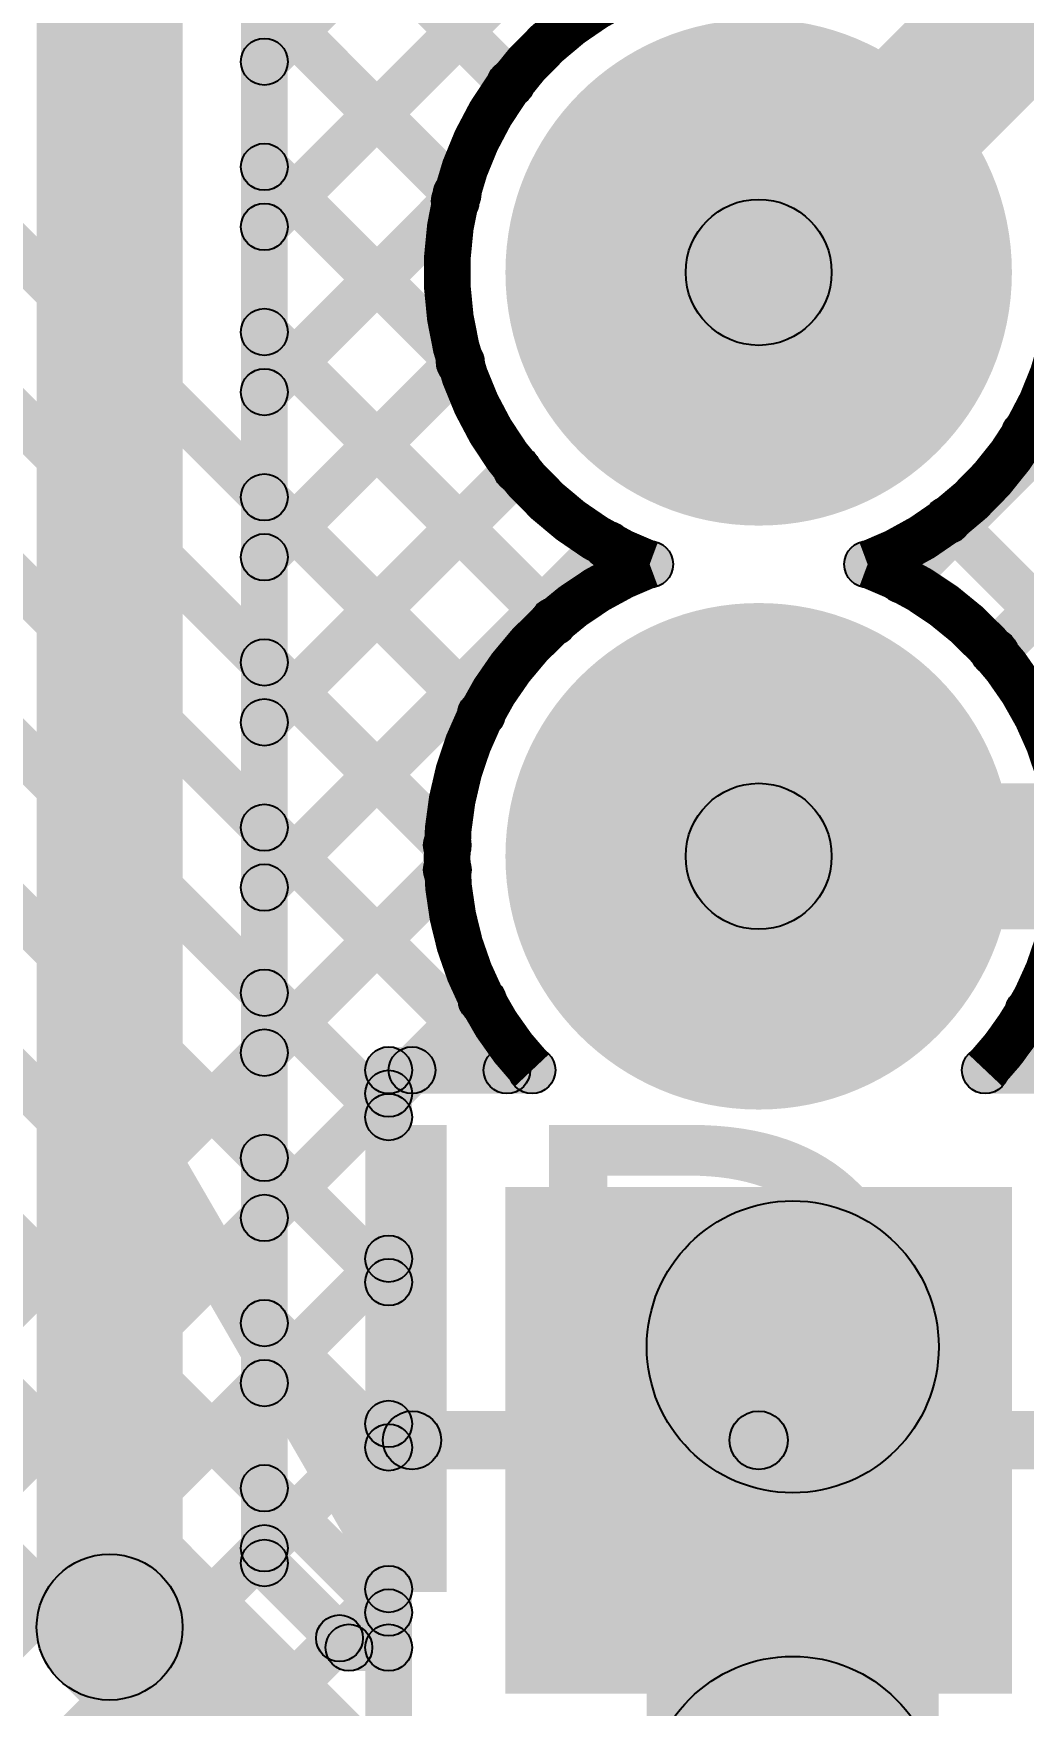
# Model space of a CAD drawing. Header units: millimetres. Extents: x 0.01 to 3.4, y 0.01 to 2.05.
# Drawn here: x 0.395 to 0.5645, y 0.1946 to 0.4809 of the extents above; entities that cross this region are included whole.
import ezdxf

# ---------------------------------------------------------------- set-up
doc = ezdxf.new("R2010")
doc.units = ezdxf.units.MM
doc.header["$MEASUREMENT"] = 0
for name, color, linetype in [('BottomLayer', 5, 'Continuous'), ('BottomSolder', 6, 'Continuous'), ('PadHoleLayer', 156, 'Continuous'), ('TopLayer', 1, 'Continuous'), ('TopOverlay', 2, 'Continuous'), ('TopSolder', 216, 'Continuous')]:
    doc.layers.add(name, color=color, linetype=linetype)

# ---------------------------------------------------------------- blocks, each defined once
blk = doc.blocks.new('0705510040_1')
at = {"layer": 'BottomLayer'}
h = blk.add_hatch(color=5, dxfattribs=at)
edge = h.paths.add_edge_path()
edge.add_arc((0.075, 0.17008), 0.03937, 0, 360)
h = blk.add_hatch(color=5, dxfattribs=at)
edge = h.paths.add_edge_path()
edge.add_arc((0.175, 0.17008), 0.03937, 0, 360)
blk.add_hatch(color=5, dxfattribs=at).paths.add_polyline_path([(0.31437, 0.13071), (0.23563, 0.13071), (0.23563, 0.20945), (0.31437, 0.20945)])
at = {"layer": 'BottomSolder'}
h = blk.add_hatch(color=6, dxfattribs=at)
edge = h.paths.add_edge_path()
edge.add_arc((0.075, 0.17008), 0.04337, 0, 360)
h = blk.add_hatch(color=6, dxfattribs=at)
edge = h.paths.add_edge_path()
edge.add_arc((0.175, 0.17008), 0.04337, 0, 360)
blk.add_hatch(color=6, dxfattribs=at).paths.add_polyline_path([(0.31837, 0.12671), (0.23163, 0.12671), (0.23163, 0.21345), (0.31837, 0.21345)])
at = {"layer": 'PadHoleLayer'}
h = blk.add_hatch(color=156, dxfattribs=at)
edge = h.paths.add_edge_path()
edge.add_arc((0.075, 0.17008), 0.02146, 0, 360)
h = blk.add_hatch(color=156, dxfattribs=at)
edge = h.paths.add_edge_path()
edge.add_arc((0.175, 0.17008), 0.02146, 0, 360)
h = blk.add_hatch(color=156, dxfattribs=at)
edge = h.paths.add_edge_path()
edge.add_arc((0.275, 0.17008), 0.02146, 0, 360)
at = {"layer": 'TopLayer'}
h = blk.add_hatch(color=1, dxfattribs=at)
edge = h.paths.add_edge_path()
edge.add_arc((0.075, 0.17008), 0.03937, 0, 360)
h = blk.add_hatch(color=1, dxfattribs=at)
edge = h.paths.add_edge_path()
edge.add_arc((0.175, 0.17008), 0.03937, 0, 360)
blk.add_hatch(color=1, dxfattribs=at).paths.add_polyline_path([(0.31437, 0.13071), (0.23563, 0.13071), (0.23563, 0.20945), (0.31437, 0.20945)])
at = {"layer": 'TopSolder'}
h = blk.add_hatch(color=216, dxfattribs=at)
edge = h.paths.add_edge_path()
edge.add_arc((0.075, 0.17008), 0.04337, 0, 360)
h = blk.add_hatch(color=216, dxfattribs=at)
edge = h.paths.add_edge_path()
edge.add_arc((0.175, 0.17008), 0.04337, 0, 360)
blk.add_hatch(color=216, dxfattribs=at).paths.add_polyline_path([(0.31837, 0.12671), (0.23163, 0.12671), (0.23163, 0.21345), (0.31837, 0.21345)])

msp = doc.modelspace()

# ---------------------------------------------------------------- hatches: boundary and pattern name
at = {"layer": 'BottomLayer'}
for points in [[(0.03617, 0.79416), (0.04183, 0.79982), (0.47449, 0.36716), (0.46883, 0.36151)], [(0.03617, 0.76588), (0.04183, 0.77154), (0.46865, 0.34472), (0.46299, 0.33906)], [(0.03617, 0.7376), (0.04183, 0.74325), (0.47888, 0.3062), (0.47322, 0.30054)], [(0.03617, 0.70931), (0.04183, 0.71497), (0.45862, 0.29818), (0.45296, 0.29252)], [(0.03617, 0.68103), (0.04183, 0.68668), (0.45862, 0.2699), (0.45296, 0.26424)], [(0.03617, 0.65274), (0.04183, 0.6584), (0.45862, 0.24161), (0.45296, 0.23595)], [(0.03617, 0.62446), (0.04183, 0.63011), (0.45862, 0.21333), (0.45296, 0.20767)], [(0.03617, 0.59617), (0.04183, 0.60183), (0.45862, 0.18504), (0.45296, 0.17939)], [(0.03617, 0.56789), (0.04183, 0.57355), (0.55134, 0.06404), (0.54568, 0.05838)], [(0.51916, 0.3275), (0.51916, 0.3525), (0.62993, 0.3525), (0.62993, 0.3275)], [(0.16696, 0.03317), (0.1613, 0.03883), (0.46301, 0.34053), (0.46867, 0.33488)], [(0.46262, 0.30054), (0.45696, 0.3062), (0.46897, 0.31821), (0.47463, 0.31256)], [(0.45579, 0.29937), (0.45579, 0.30737), (0.48034, 0.30737), (0.48034, 0.29937)], [(0.55797, 0.29937), (0.55797, 0.30737), (0.58253, 0.30737), (0.58253, 0.29937)], [(0.45862, 0.29654), (0.45296, 0.3022), (0.45696, 0.3062), (0.46262, 0.30054)], [(0.19525, 0.03317), (0.18959, 0.03883), (0.45296, 0.3022), (0.45862, 0.29654)], [(0.45979, 0.17663), (0.45179, 0.17663), (0.45179, 0.30337), (0.45979, 0.30337)], [(0.22353, 0.03317), (0.21787, 0.03883), (0.45296, 0.27391), (0.45862, 0.26826)], [(0.55, 0.178), (0.5, 0.178), (0.5, 0.256), (0.55, 0.256)], [(0.25181, 0.03317), (0.24616, 0.03883), (0.45296, 0.24563), (0.45862, 0.23997)], [(0.45979, 0.235), (0.45979, 0.245), (0.51916, 0.245), (0.51916, 0.235)], [(0.51916, 0.235), (0.51916, 0.245), (0.57853, 0.245), (0.57853, 0.235)], [(0.2801, 0.03317), (0.27444, 0.03883), (0.45296, 0.21735), (0.45862, 0.21169)], [(0.50732, 0.16032), (0.54268, 0.19568), (0.64668, 0.09168), (0.61132, 0.05632)]]:
    msp.add_hatch(color=5, dxfattribs=at).paths.add_polyline_path(points)
h = msp.add_hatch(color=5, dxfattribs=at)
edge = h.paths.add_edge_path()
edge.add_arc((0.50049, 0.39), 0.004, 0, 360)
h = msp.add_hatch(color=5, dxfattribs=at)
edge = h.paths.add_edge_path()
edge.add_arc((0.50049, 0.39), 0.004, 0, 360)
h = msp.add_hatch(color=5, dxfattribs=at)
edge = h.paths.add_edge_path()
edge.add_arc((0.47166, 0.36433), 0.004, 0, 360)
h = msp.add_hatch(color=5, dxfattribs=at)
edge = h.paths.add_edge_path()
edge.add_arc((0.51916, 0.34), 0.0125, 0, 360)
h = msp.add_hatch(color=5, dxfattribs=at)
edge = h.paths.add_edge_path()
edge.add_arc((0.46582, 0.34189), 0.004, 0, 360)
h = msp.add_hatch(color=5, dxfattribs=at)
edge = h.paths.add_edge_path()
edge.add_arc((0.46584, 0.3377), 0.004, 0, 360)
h = msp.add_hatch(color=5, dxfattribs=at)
edge = h.paths.add_edge_path()
edge.add_arc((0.4718, 0.31539), 0.004, 0, 360)
h = msp.add_hatch(color=5, dxfattribs=at)
edge = h.paths.add_edge_path()
edge.add_arc((0.56548, 0.3135), 0.004, 0, 360)
h = msp.add_hatch(color=5, dxfattribs=at)
edge = h.paths.add_edge_path()
edge.add_arc((0.56548, 0.3135), 0.004, 0, 360)
h = msp.add_hatch(color=5, dxfattribs=at)
edge = h.paths.add_edge_path()
edge.add_arc((0.45579, 0.30337), 0.004, 0, 360)
h = msp.add_hatch(color=5, dxfattribs=at)
edge = h.paths.add_edge_path()
edge.add_arc((0.45579, 0.30337), 0.004, 0, 360)
h = msp.add_hatch(color=5, dxfattribs=at)
edge = h.paths.add_edge_path()
edge.add_arc((0.45979, 0.30337), 0.004, 0, 360)
h = msp.add_hatch(color=5, dxfattribs=at)
edge = h.paths.add_edge_path()
edge.add_arc((0.45979, 0.30337), 0.004, 0, 360)
h = msp.add_hatch(color=5, dxfattribs=at)
edge = h.paths.add_edge_path()
edge.add_arc((0.47605, 0.30337), 0.004, 0, 360)
h = msp.add_hatch(color=5, dxfattribs=at)
edge = h.paths.add_edge_path()
edge.add_arc((0.48034, 0.30337), 0.004, 0, 360)
h = msp.add_hatch(color=5, dxfattribs=at)
edge = h.paths.add_edge_path()
edge.add_arc((0.48034, 0.30337), 0.004, 0, 360)
h = msp.add_hatch(color=5, dxfattribs=at)
edge = h.paths.add_edge_path()
edge.add_arc((0.55797, 0.30337), 0.004, 0, 360)
h = msp.add_hatch(color=5, dxfattribs=at)
edge = h.paths.add_edge_path()
edge.add_arc((0.55797, 0.30337), 0.004, 0, 360)
h = msp.add_hatch(color=5, dxfattribs=at)
edge = h.paths.add_edge_path()
edge.add_arc((0.45579, 0.29937), 0.004, 0, 360)
h = msp.add_hatch(color=5, dxfattribs=at)
edge = h.paths.add_edge_path()
edge.add_arc((0.45579, 0.29937), 0.004, 0, 360)
h = msp.add_hatch(color=5, dxfattribs=at)
edge = h.paths.add_edge_path()
edge.add_arc((0.45579, 0.29535), 0.004, 0, 360)
h = msp.add_hatch(color=5, dxfattribs=at)
edge = h.paths.add_edge_path()
edge.add_arc((0.525, 0.256), 0.025, 0, 360)
h = msp.add_hatch(color=5, dxfattribs=at)
edge = h.paths.add_edge_path()
edge.add_arc((0.45579, 0.27109), 0.004, 0, 360)
h = msp.add_hatch(color=5, dxfattribs=at)
edge = h.paths.add_edge_path()
edge.add_arc((0.45579, 0.26707), 0.004, 0, 360)
h = msp.add_hatch(color=5, dxfattribs=at)
edge = h.paths.add_edge_path()
edge.add_arc((0.45579, 0.2428), 0.004, 0, 360)
h = msp.add_hatch(color=5, dxfattribs=at)
edge = h.paths.add_edge_path()
edge.add_arc((0.45979, 0.24), 0.005, 0, 360)
h = msp.add_hatch(color=5, dxfattribs=at)
edge = h.paths.add_edge_path()
edge.add_arc((0.51916, 0.24), 0.005, 0, 360)
h = msp.add_hatch(color=5, dxfattribs=at)
edge = h.paths.add_edge_path()
edge.add_arc((0.51916, 0.24), 0.005, 0, 360)
h = msp.add_hatch(color=5, dxfattribs=at)
edge = h.paths.add_edge_path()
edge.add_arc((0.45579, 0.23878), 0.004, 0, 360)
h = msp.add_hatch(color=5, dxfattribs=at)
edge = h.paths.add_edge_path()
edge.add_arc((0.45579, 0.21452), 0.004, 0, 360)
h = msp.add_hatch(color=5, dxfattribs=at)
edge = h.paths.add_edge_path()
edge.add_arc((0.45579, 0.2105), 0.004, 0, 360)
h = msp.add_hatch(color=5, dxfattribs=at)
edge = h.paths.add_edge_path()
edge.add_arc((0.525, 0.178), 0.025, 0, 360)
h = msp.add_hatch(color=5, dxfattribs=at)
edge = h.paths.add_edge_path()
edge.add_arc((0.525, 0.178), 0.025, 0, 360)
at = {"layer": 'TopLayer'}
for points in [[(0.4205, 0.208), (0.3955, 0.208), (0.3955, 0.72536), (0.4205, 0.72536)], [(0.4385, 0.21898), (0.4305, 0.21898), (0.4305, 0.7135), (0.4385, 0.7135)], [(0.528, 0.43116), (0.51032, 0.44884), (0.58616, 0.52468), (0.60384, 0.507)], [(0.43167, 0.5118), (0.43733, 0.51746), (0.47957, 0.47522), (0.47391, 0.46956)], [(0.43733, 0.47324), (0.43167, 0.4789), (0.46968, 0.51691), (0.47533, 0.51125)], [(0.43733, 0.44496), (0.43167, 0.45062), (0.48256, 0.5015), (0.48821, 0.49585)], [(0.43167, 0.48352), (0.43733, 0.48917), (0.47031, 0.45619), (0.46466, 0.45053)], [(0.43167, 0.45523), (0.43733, 0.46089), (0.47093, 0.42729), (0.46527, 0.42163)], [(0.43733, 0.41668), (0.43167, 0.42233), (0.46437, 0.45503), (0.47003, 0.44938)], [(0.43733, 0.41668), (0.43167, 0.42233), (0.46437, 0.45503), (0.47003, 0.44938)], [(0.43167, 0.42695), (0.43733, 0.4326), (0.48689, 0.38304), (0.48124, 0.37738)], [(0.43733, 0.38839), (0.43167, 0.39405), (0.46519, 0.42757), (0.47085, 0.42191)], [(0.5466, 0.38453), (0.54094, 0.39018), (0.58012, 0.42936), (0.58578, 0.42371)], [(0.56239, 0.37204), (0.55674, 0.37769), (0.60114, 0.42209), (0.60679, 0.41644)], [(0.56207, 0.40968), (0.56773, 0.41534), (0.62833, 0.35474), (0.62267, 0.34909)], [(0.43733, 0.36011), (0.43167, 0.36576), (0.47499, 0.40908), (0.48064, 0.40342)], [(0.43167, 0.39866), (0.43733, 0.40432), (0.47449, 0.36716), (0.46883, 0.36151)], [(0.54872, 0.39475), (0.55438, 0.40041), (0.62833, 0.32646), (0.62267, 0.3208)], [(0.43733, 0.33182), (0.43167, 0.33748), (0.49038, 0.39619), (0.49604, 0.39053)], [(0.43167, 0.37038), (0.43733, 0.37604), (0.46865, 0.34472), (0.46299, 0.33906)], [(0.43167, 0.3421), (0.43733, 0.34775), (0.47888, 0.3062), (0.47322, 0.30054)], [(0.43733, 0.30354), (0.43167, 0.3092), (0.46301, 0.34053), (0.46867, 0.33488)], [(0.43167, 0.31381), (0.43733, 0.31947), (0.45862, 0.29818), (0.45296, 0.29252)], [(0.46262, 0.30054), (0.45696, 0.3062), (0.46897, 0.31821), (0.47463, 0.31256)], [(0.45579, 0.29937), (0.45579, 0.30737), (0.48034, 0.30737), (0.48034, 0.29937)], [(0.55797, 0.29937), (0.55797, 0.30737), (0.58253, 0.30737), (0.58253, 0.29937)], [(0.45862, 0.29654), (0.45296, 0.3022), (0.45696, 0.3062), (0.46262, 0.30054)], [(0.43733, 0.27525), (0.43167, 0.28091), (0.45296, 0.3022), (0.45862, 0.29654)], [(0.45979, 0.2045), (0.45179, 0.2045), (0.45179, 0.30337), (0.45979, 0.30337)], [(0.43167, 0.28553), (0.43733, 0.29118), (0.45862, 0.2699), (0.45296, 0.26424)], [(0.43733, 0.24697), (0.43167, 0.25263), (0.45296, 0.27391), (0.45862, 0.26826)], [(0.43167, 0.25724), (0.43733, 0.2629), (0.45862, 0.24161), (0.45296, 0.23595)], [(0.43733, 0.21869), (0.43167, 0.22434), (0.45296, 0.24563), (0.45862, 0.23997)], [(0.45979, 0.235), (0.45979, 0.245), (0.51916, 0.245), (0.51916, 0.235)], [(0.51916, 0.235), (0.51916, 0.245), (0.57853, 0.245), (0.57853, 0.235)], [(0.43167, 0.22896), (0.43733, 0.23461), (0.45862, 0.21333), (0.45296, 0.20767)], [(0.43167, 0.21615), (0.43733, 0.22181), (0.45181, 0.20733), (0.44615, 0.20167)], [(0.39916, 0.19916), (0.41684, 0.21684), (0.44684, 0.18684), (0.42916, 0.16916)], [(0.4502, 0.20327), (0.44454, 0.20893), (0.45296, 0.21735), (0.45862, 0.21169)], [(0.44898, 0.2005), (0.44898, 0.2085), (0.45579, 0.2085), (0.45579, 0.2005)]]:
    msp.add_hatch(color=1, dxfattribs=at).paths.add_polyline_path(points)
h = msp.add_hatch(color=1, dxfattribs=at)
edge = h.paths.add_edge_path()
edge.add_arc((0.4345, 0.47607), 0.004, 0, 360)
h = msp.add_hatch(color=1, dxfattribs=at)
edge = h.paths.add_edge_path()
edge.add_arc((0.47674, 0.47239), 0.004, 0, 360)
h = msp.add_hatch(color=1, dxfattribs=at)
edge = h.paths.add_edge_path()
edge.add_arc((0.4345, 0.45806), 0.004, 0, 360)
h = msp.add_hatch(color=1, dxfattribs=at)
edge = h.paths.add_edge_path()
edge.add_arc((0.4672, 0.45221), 0.004, 0, 360)
h = msp.add_hatch(color=1, dxfattribs=at)
edge = h.paths.add_edge_path()
edge.add_arc((0.4672, 0.45221), 0.004, 0, 360)
h = msp.add_hatch(color=1, dxfattribs=at)
edge = h.paths.add_edge_path()
edge.add_arc((0.46749, 0.45336), 0.004, 0, 360)
h = msp.add_hatch(color=1, dxfattribs=at)
edge = h.paths.add_edge_path()
edge.add_arc((0.51916, 0.44), 0.0125, 0, 360)
h = msp.add_hatch(color=1, dxfattribs=at)
edge = h.paths.add_edge_path()
edge.add_arc((0.4345, 0.44779), 0.004, 0, 360)
h = msp.add_hatch(color=1, dxfattribs=at)
edge = h.paths.add_edge_path()
edge.add_arc((0.4345, 0.42978), 0.004, 0, 360)
h = msp.add_hatch(color=1, dxfattribs=at)
edge = h.paths.add_edge_path()
edge.add_arc((0.46802, 0.42474), 0.004, 0, 360)
h = msp.add_hatch(color=1, dxfattribs=at)
edge = h.paths.add_edge_path()
edge.add_arc((0.4681, 0.42446), 0.004, 0, 360)
h = msp.add_hatch(color=1, dxfattribs=at)
edge = h.paths.add_edge_path()
edge.add_arc((0.4345, 0.4195), 0.004, 0, 360)
h = msp.add_hatch(color=1, dxfattribs=at)
edge = h.paths.add_edge_path()
edge.add_arc((0.4345, 0.4195), 0.004, 0, 360)
h = msp.add_hatch(color=1, dxfattribs=at)
edge = h.paths.add_edge_path()
edge.add_arc((0.5649, 0.41251), 0.004, 0, 360)
h = msp.add_hatch(color=1, dxfattribs=at)
edge = h.paths.add_edge_path()
edge.add_arc((0.47781, 0.40625), 0.004, 0, 360)
h = msp.add_hatch(color=1, dxfattribs=at)
edge = h.paths.add_edge_path()
edge.add_arc((0.4345, 0.40149), 0.004, 0, 360)
h = msp.add_hatch(color=1, dxfattribs=at)
edge = h.paths.add_edge_path()
edge.add_arc((0.55155, 0.39758), 0.004, 0, 360)
h = msp.add_hatch(color=1, dxfattribs=at)
edge = h.paths.add_edge_path()
edge.add_arc((0.4345, 0.39122), 0.004, 0, 360)
h = msp.add_hatch(color=1, dxfattribs=at)
edge = h.paths.add_edge_path()
edge.add_arc((0.49321, 0.39336), 0.004, 0, 360)
h = msp.add_hatch(color=1, dxfattribs=at)
edge = h.paths.add_edge_path()
edge.add_arc((0.50049, 0.39), 0.004, 0, 360)
h = msp.add_hatch(color=1, dxfattribs=at)
edge = h.paths.add_edge_path()
edge.add_arc((0.50049, 0.39), 0.004, 0, 360)
h = msp.add_hatch(color=1, dxfattribs=at)
edge = h.paths.add_edge_path()
edge.add_arc((0.53782, 0.39), 0.004, 0, 360)
h = msp.add_hatch(color=1, dxfattribs=at)
edge = h.paths.add_edge_path()
edge.add_arc((0.53782, 0.39), 0.004, 0, 360)
h = msp.add_hatch(color=1, dxfattribs=at)
edge = h.paths.add_edge_path()
edge.add_arc((0.54377, 0.38735), 0.004, 0, 360)
h = msp.add_hatch(color=1, dxfattribs=at)
edge = h.paths.add_edge_path()
edge.add_arc((0.48407, 0.38021), 0.004, 0, 360)
h = msp.add_hatch(color=1, dxfattribs=at)
edge = h.paths.add_edge_path()
edge.add_arc((0.55957, 0.37486), 0.004, 0, 360)
h = msp.add_hatch(color=1, dxfattribs=at)
edge = h.paths.add_edge_path()
edge.add_arc((0.4345, 0.37321), 0.004, 0, 360)
h = msp.add_hatch(color=1, dxfattribs=at)
edge = h.paths.add_edge_path()
edge.add_arc((0.4345, 0.36294), 0.004, 0, 360)
h = msp.add_hatch(color=1, dxfattribs=at)
edge = h.paths.add_edge_path()
edge.add_arc((0.47166, 0.36433), 0.004, 0, 360)
h = msp.add_hatch(color=1, dxfattribs=at)
edge = h.paths.add_edge_path()
edge.add_arc((0.4345, 0.34492), 0.004, 0, 360)
h = msp.add_hatch(color=1, dxfattribs=at)
edge = h.paths.add_edge_path()
edge.add_arc((0.46582, 0.34189), 0.004, 0, 360)
h = msp.add_hatch(color=1, dxfattribs=at)
edge = h.paths.add_edge_path()
edge.add_arc((0.46584, 0.3377), 0.004, 0, 360)
h = msp.add_hatch(color=1, dxfattribs=at)
edge = h.paths.add_edge_path()
edge.add_arc((0.4345, 0.33465), 0.004, 0, 360)
h = msp.add_hatch(color=1, dxfattribs=at)
edge = h.paths.add_edge_path()
edge.add_arc((0.4345, 0.31664), 0.004, 0, 360)
h = msp.add_hatch(color=1, dxfattribs=at)
edge = h.paths.add_edge_path()
edge.add_arc((0.4718, 0.31539), 0.004, 0, 360)
h = msp.add_hatch(color=1, dxfattribs=at)
edge = h.paths.add_edge_path()
edge.add_arc((0.4345, 0.30637), 0.004, 0, 360)
h = msp.add_hatch(color=1, dxfattribs=at)
edge = h.paths.add_edge_path()
edge.add_arc((0.45579, 0.30337), 0.004, 0, 360)
h = msp.add_hatch(color=1, dxfattribs=at)
edge = h.paths.add_edge_path()
edge.add_arc((0.45579, 0.30337), 0.004, 0, 360)
h = msp.add_hatch(color=1, dxfattribs=at)
edge = h.paths.add_edge_path()
edge.add_arc((0.45979, 0.30337), 0.004, 0, 360)
h = msp.add_hatch(color=1, dxfattribs=at)
edge = h.paths.add_edge_path()
edge.add_arc((0.45979, 0.30337), 0.004, 0, 360)
h = msp.add_hatch(color=1, dxfattribs=at)
edge = h.paths.add_edge_path()
edge.add_arc((0.47605, 0.30337), 0.004, 0, 360)
h = msp.add_hatch(color=1, dxfattribs=at)
edge = h.paths.add_edge_path()
edge.add_arc((0.48034, 0.30337), 0.004, 0, 360)
h = msp.add_hatch(color=1, dxfattribs=at)
edge = h.paths.add_edge_path()
edge.add_arc((0.48034, 0.30337), 0.004, 0, 360)
h = msp.add_hatch(color=1, dxfattribs=at)
edge = h.paths.add_edge_path()
edge.add_arc((0.55797, 0.30337), 0.004, 0, 360)
h = msp.add_hatch(color=1, dxfattribs=at)
edge = h.paths.add_edge_path()
edge.add_arc((0.55797, 0.30337), 0.004, 0, 360)
h = msp.add_hatch(color=1, dxfattribs=at)
edge = h.paths.add_edge_path()
edge.add_arc((0.45579, 0.29937), 0.004, 0, 360)
h = msp.add_hatch(color=1, dxfattribs=at)
edge = h.paths.add_edge_path()
edge.add_arc((0.45579, 0.29937), 0.004, 0, 360)
h = msp.add_hatch(color=1, dxfattribs=at)
edge = h.paths.add_edge_path()
edge.add_arc((0.45579, 0.29535), 0.004, 0, 360)
h = msp.add_hatch(color=1, dxfattribs=at)
edge = h.paths.add_edge_path()
edge.add_arc((0.4345, 0.28835), 0.004, 0, 360)
h = msp.add_hatch(color=1, dxfattribs=at)
edge = h.paths.add_edge_path()
edge.add_arc((0.4345, 0.27808), 0.004, 0, 360)
h = msp.add_hatch(color=1, dxfattribs=at)
edge = h.paths.add_edge_path()
edge.add_arc((0.45579, 0.27109), 0.004, 0, 360)
h = msp.add_hatch(color=1, dxfattribs=at)
edge = h.paths.add_edge_path()
edge.add_arc((0.45579, 0.26707), 0.004, 0, 360)
h = msp.add_hatch(color=1, dxfattribs=at)
edge = h.paths.add_edge_path()
edge.add_arc((0.4345, 0.26007), 0.004, 0, 360)
h = msp.add_hatch(color=1, dxfattribs=at)
edge = h.paths.add_edge_path()
edge.add_arc((0.4345, 0.2498), 0.004, 0, 360)
h = msp.add_hatch(color=1, dxfattribs=at)
edge = h.paths.add_edge_path()
edge.add_arc((0.45579, 0.2428), 0.004, 0, 360)
h = msp.add_hatch(color=1, dxfattribs=at)
edge = h.paths.add_edge_path()
edge.add_arc((0.45979, 0.24), 0.005, 0, 360)
h = msp.add_hatch(color=1, dxfattribs=at)
edge = h.paths.add_edge_path()
edge.add_arc((0.51916, 0.24), 0.005, 0, 360)
h = msp.add_hatch(color=1, dxfattribs=at)
edge = h.paths.add_edge_path()
edge.add_arc((0.51916, 0.24), 0.005, 0, 360)
h = msp.add_hatch(color=1, dxfattribs=at)
edge = h.paths.add_edge_path()
edge.add_arc((0.45579, 0.23878), 0.004, 0, 360)
h = msp.add_hatch(color=1, dxfattribs=at)
edge = h.paths.add_edge_path()
edge.add_arc((0.4345, 0.23179), 0.004, 0, 360)
h = msp.add_hatch(color=1, dxfattribs=at)
edge = h.paths.add_edge_path()
edge.add_arc((0.4345, 0.22151), 0.004, 0, 360)
h = msp.add_hatch(color=1, dxfattribs=at)
edge = h.paths.add_edge_path()
edge.add_arc((0.408, 0.208), 0.0125, 0, 360)
h = msp.add_hatch(color=1, dxfattribs=at)
edge = h.paths.add_edge_path()
edge.add_arc((0.408, 0.208), 0.0125, 0, 360)
h = msp.add_hatch(color=1, dxfattribs=at)
edge = h.paths.add_edge_path()
edge.add_arc((0.4345, 0.21898), 0.004, 0, 360)
h = msp.add_hatch(color=1, dxfattribs=at)
edge = h.paths.add_edge_path()
edge.add_arc((0.4345, 0.21898), 0.004, 0, 360)
h = msp.add_hatch(color=1, dxfattribs=at)
edge = h.paths.add_edge_path()
edge.add_arc((0.45579, 0.21452), 0.004, 0, 360)
h = msp.add_hatch(color=1, dxfattribs=at)
edge = h.paths.add_edge_path()
edge.add_arc((0.45579, 0.2105), 0.004, 0, 360)
h = msp.add_hatch(color=1, dxfattribs=at)
edge = h.paths.add_edge_path()
edge.add_arc((0.44737, 0.2061), 0.004, 0, 360)
h = msp.add_hatch(color=1, dxfattribs=at)
edge = h.paths.add_edge_path()
edge.add_arc((0.44898, 0.2045), 0.004, 0, 360)
h = msp.add_hatch(color=1, dxfattribs=at)
edge = h.paths.add_edge_path()
edge.add_arc((0.44898, 0.2045), 0.004, 0, 360)
h = msp.add_hatch(color=1, dxfattribs=at)
edge = h.paths.add_edge_path()
edge.add_arc((0.45579, 0.2045), 0.004, 0, 360)
h = msp.add_hatch(color=1, dxfattribs=at)
edge = h.paths.add_edge_path()
edge.add_arc((0.45579, 0.2045), 0.004, 0, 360)

# ---------------------------------------------------------------- linework, layer by layer
at = {"layer": 'BottomLayer', "const_width": 0.008}
for points in [[(0.50049, 0.39, -0.69411), (0.50049, 0.49)], [(0.48034, 0.30337, -0.536592), (0.50049, 0.39)], [(0.56548, 0.3135, -0.05928), (0.55797, 0.30337)]]:
    msp.add_lwpolyline(points, format="xyb", dxfattribs=at)
at = {"layer": 'BottomLayer'}
for centre, radius in [((0.50049, 0.39), 0.004), ((0.50049, 0.39), 0.004), ((0.47166, 0.36433), 0.004), ((0.51916, 0.34), 0.0125), ((0.46582, 0.34189), 0.004), ((0.46584, 0.3377), 0.004), ((0.4718, 0.31539), 0.004), ((0.56548, 0.3135), 0.004), ((0.56548, 0.3135), 0.004), ((0.45579, 0.30337), 0.004), ((0.45579, 0.30337), 0.004), ((0.45979, 0.30337), 0.004), ((0.45979, 0.30337), 0.004), ((0.47605, 0.30337), 0.004), ((0.48034, 0.30337), 0.004), ((0.48034, 0.30337), 0.004), ((0.55797, 0.30337), 0.004), ((0.55797, 0.30337), 0.004), ((0.45579, 0.29937), 0.004), ((0.45579, 0.29937), 0.004), ((0.45579, 0.29535), 0.004), ((0.525, 0.256), 0.025), ((0.45579, 0.27109), 0.004), ((0.45579, 0.26707), 0.004), ((0.45579, 0.2428), 0.004), ((0.45979, 0.24), 0.005), ((0.51916, 0.24), 0.005), ((0.51916, 0.24), 0.005), ((0.45579, 0.23878), 0.004), ((0.45579, 0.21452), 0.004), ((0.45579, 0.2105), 0.004), ((0.525, 0.178), 0.025), ((0.525, 0.178), 0.025)]:
    msp.add_circle(centre, radius, dxfattribs=at)
at = {"layer": 'TopLayer', "const_width": 0.008}
for points in [[(0.50049, 0.39, -0.69411), (0.50049, 0.49)], [(0.57248, 0.43777, -0.301604), (0.53782, 0.39)], [(0.48034, 0.30337, -0.536592), (0.50049, 0.39)], [(0.53782, 0.39, -0.313045), (0.57253, 0.34)], [(0.57253, 0.34, -0.191397), (0.55797, 0.30337)]]:
    msp.add_lwpolyline(points, format="xyb", dxfattribs=at)
at = {"layer": 'TopLayer'}
for centre, radius in [((0.4345, 0.47607), 0.004), ((0.47674, 0.47239), 0.004), ((0.4345, 0.45806), 0.004), ((0.4672, 0.45221), 0.004), ((0.4672, 0.45221), 0.004), ((0.46749, 0.45336), 0.004), ((0.51916, 0.44), 0.0125), ((0.4345, 0.44779), 0.004), ((0.4345, 0.42978), 0.004), ((0.46802, 0.42474), 0.004), ((0.4681, 0.42446), 0.004), ((0.4345, 0.4195), 0.004), ((0.4345, 0.4195), 0.004), ((0.5649, 0.41251), 0.004), ((0.47781, 0.40625), 0.004), ((0.4345, 0.40149), 0.004), ((0.55155, 0.39758), 0.004), ((0.4345, 0.39122), 0.004), ((0.49321, 0.39336), 0.004), ((0.50049, 0.39), 0.004), ((0.50049, 0.39), 0.004), ((0.53782, 0.39), 0.004), ((0.53782, 0.39), 0.004), ((0.54377, 0.38735), 0.004), ((0.48407, 0.38021), 0.004), ((0.55957, 0.37486), 0.004), ((0.4345, 0.37321), 0.004), ((0.4345, 0.36294), 0.004), ((0.47166, 0.36433), 0.004), ((0.4345, 0.34492), 0.004), ((0.46582, 0.34189), 0.004), ((0.46584, 0.3377), 0.004), ((0.4345, 0.33465), 0.004), ((0.4345, 0.31664), 0.004), ((0.4718, 0.31539), 0.004), ((0.4345, 0.30637), 0.004), ((0.45579, 0.30337), 0.004), ((0.45579, 0.30337), 0.004), ((0.45979, 0.30337), 0.004), ((0.45979, 0.30337), 0.004), ((0.47605, 0.30337), 0.004), ((0.48034, 0.30337), 0.004), ((0.48034, 0.30337), 0.004), ((0.55797, 0.30337), 0.004), ((0.55797, 0.30337), 0.004), ((0.45579, 0.29937), 0.004), ((0.45579, 0.29937), 0.004), ((0.45579, 0.29535), 0.004), ((0.4345, 0.28835), 0.004), ((0.4345, 0.27808), 0.004), ((0.45579, 0.27109), 0.004), ((0.45579, 0.26707), 0.004), ((0.4345, 0.26007), 0.004), ((0.4345, 0.2498), 0.004), ((0.45579, 0.2428), 0.004), ((0.45979, 0.24), 0.005), ((0.51916, 0.24), 0.005), ((0.51916, 0.24), 0.005), ((0.45579, 0.23878), 0.004), ((0.4345, 0.23179), 0.004), ((0.4345, 0.22151), 0.004), ((0.408, 0.208), 0.0125), ((0.408, 0.208), 0.0125), ((0.4345, 0.21898), 0.004), ((0.4345, 0.21898), 0.004), ((0.45579, 0.21452), 0.004), ((0.45579, 0.2105), 0.004), ((0.44737, 0.2061), 0.004), ((0.44898, 0.2045), 0.004), ((0.44898, 0.2045), 0.004), ((0.45579, 0.2045), 0.004), ((0.45579, 0.2045), 0.004)]:
    msp.add_circle(centre, radius, dxfattribs=at)

# ---------------------------------------------------------------- block references
at = {"rotation": 270}
msp.add_blockref('0705510040_1', (0.34908, 0.515), dxfattribs=at)

# ---------------------------------------------------------------- texts
at = {"layer": 'TopOverlay'}
msp.add_text('GND', height=0.08, rotation=360, dxfattribs=at).set_placement((0.314, 0.214))

doc.saveas('drawing.dxf')
